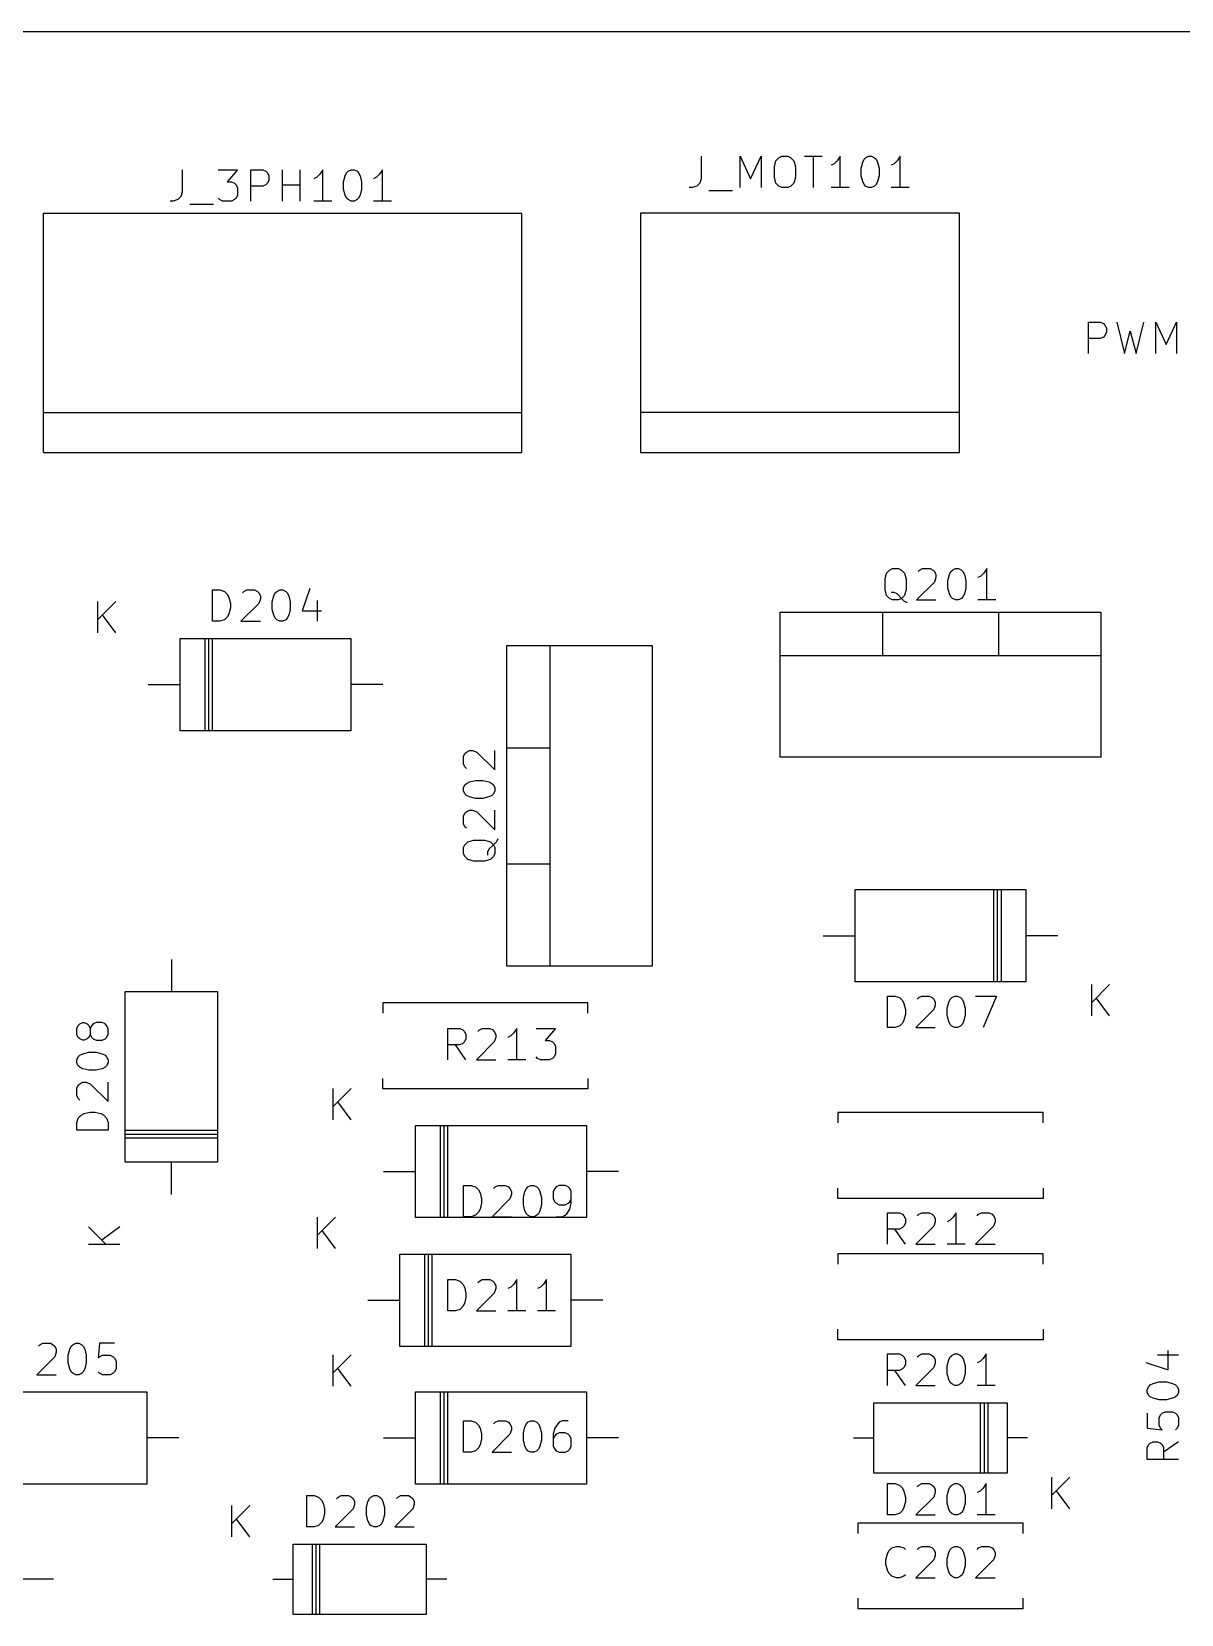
# Model space of a CAD drawing. Header units: metres. Extents: x 0 to 202, y 0 to 131.
# Drawn here: x 22.2 to 58.9, y 80.6 to 131 of the extents above; entities that cross this region are included whole.
import ezdxf

# ---------------------------------------------------------------- set-up
doc = ezdxf.new("R2010")
doc.units = ezdxf.units.M

msp = doc.modelspace()

# ---------------------------------------------------------------- linework, layer by layer
at = {"layer": 'OUTLINE'}
msp.add_line((5, 131), (197.2, 131), dxfattribs=at)
at = {"layer": 'SILK'}
for p, q in [((27.0436, 126.6008), (27.0436, 125.8865)), ((28.1865, 126.6008), (28.8055, 126.6008)), ((28.8055, 126.6008), (28.4722, 126.2198)), ((29.2341, 125.6008), (29.2341, 126.6008)), ((29.2341, 126.6008), (29.6151, 126.6008)), ((29.6151, 126.6008), (29.7103, 126.5532)), ((30.2341, 125.6008), (30.2341, 126.6008)), ((30.8055, 125.6008), (30.8055, 126.6008)), ((31.5198, 126.6008), (31.4246, 126.4579)), ((31.5198, 125.6008), (31.5198, 126.6008)), ((32.3293, 126.5532), (32.4246, 126.6008)), ((32.4246, 126.6008), (32.5198, 126.6008)), ((32.5198, 126.6008), (32.6151, 126.5532)), ((33.4246, 126.6008), (33.3293, 126.4579)), ((33.4246, 125.6008), (33.4246, 126.6008)), ((43.5783, 127.0308), (43.5783, 126.3165)), ((44.8164, 126.0308), (44.8164, 127.0308)), ((44.8164, 127.0308), (45.1498, 126.3165)), ((45.1498, 126.3165), (45.4831, 127.0308)), ((45.4831, 127.0308), (45.4831, 126.0308)), ((45.9117, 126.6974), (45.9593, 126.8879)), ((45.9117, 126.3641), (45.9117, 126.6974)), ((45.9593, 126.8879), (46.0545, 126.9832)), ((46.0545, 126.9832), (46.1498, 127.0308)), ((46.1498, 127.0308), (46.3402, 127.0308)), ((46.3402, 127.0308), (46.4355, 126.9832)), ((46.4355, 126.9832), (46.5307, 126.8879)), ((46.5307, 126.8879), (46.5783, 126.6974)), ((46.5783, 126.6974), (46.5783, 126.3641)), ((46.8641, 127.0308), (47.4355, 127.0308)), ((47.1498, 126.0308), (47.1498, 127.0308)), ((47.8164, 126.7927), (47.7212, 126.7451)), ((47.9117, 126.8879), (47.8164, 126.7927)), ((48.0069, 127.0308), (47.9117, 126.8879)), ((48.0069, 126.0308), (48.0069, 127.0308)), ((48.6736, 126.6498), (48.7212, 126.8403)), ((48.6736, 126.4117), (48.6736, 126.6498)), ((48.7212, 126.8403), (48.7688, 126.9355)), ((48.7688, 126.9355), (48.8164, 126.9832)), ((48.8164, 126.9832), (48.9117, 127.0308)), ((48.9117, 127.0308), (49.0069, 127.0308)), ((49.0069, 127.0308), (49.1022, 126.9832)), ((49.1022, 126.9832), (49.1498, 126.9355)), ((49.1498, 126.9355), (49.1974, 126.8403)), ((49.1974, 126.8403), (49.245, 126.6498)), ((49.245, 126.6498), (49.245, 126.4117)), ((49.7212, 126.7927), (49.626, 126.7451)), ((49.8164, 126.8879), (49.7212, 126.7927)), ((49.9117, 127.0308), (49.8164, 126.8879)), ((49.9117, 126.0308), (49.9117, 127.0308)), ((28.4722, 126.2198), (28.6151, 126.2198)), ((28.6151, 126.2198), (28.7103, 126.1722)), ((28.7103, 126.1722), (28.7579, 126.1246)), ((28.7579, 126.1246), (28.8055, 126.0294)), ((29.6151, 126.077), (29.2341, 126.077)), ((29.7103, 126.1246), (29.6151, 126.077)), ((29.7103, 126.5532), (29.7579, 126.5055)), ((29.7579, 126.1722), (29.7103, 126.1246)), ((29.7579, 126.5055), (29.8055, 126.4103)), ((29.8055, 126.2674), (29.7579, 126.1722)), ((29.8055, 126.4103), (29.8055, 126.2674)), ((30.2341, 126.1246), (30.8055, 126.1246)), ((31.3293, 126.3627), (31.2341, 126.3151)), ((31.4246, 126.4579), (31.3293, 126.3627)), ((32.1865, 126.2198), (32.2341, 126.4103)), ((32.1865, 125.9817), (32.1865, 126.2198)), ((32.2341, 126.4103), (32.2817, 126.5055)), ((32.2817, 126.5055), (32.3293, 126.5532)), ((32.6151, 126.5532), (32.6627, 126.5055)), ((32.6627, 126.5055), (32.7103, 126.4103)), ((32.7103, 126.4103), (32.7579, 126.2198)), ((32.7579, 126.2198), (32.7579, 125.9817)), ((33.2341, 126.3627), (33.1389, 126.3151)), ((33.3293, 126.4579), (33.2341, 126.3627)), ((43.4355, 126.0784), (43.2926, 126.0308)), ((43.5307, 126.1736), (43.4355, 126.0784)), ((43.5783, 126.3165), (43.5307, 126.1736)), ((45.9593, 126.1736), (45.9117, 126.3641)), ((46.0545, 126.0784), (45.9593, 126.1736)), ((46.1498, 126.0308), (46.0545, 126.0784)), ((46.4355, 126.0784), (46.3402, 126.0308)), ((46.5307, 126.1736), (46.4355, 126.0784)), ((46.5783, 126.3641), (46.5307, 126.1736)), ((48.7212, 126.2213), (48.6736, 126.4117)), ((48.7688, 126.126), (48.7212, 126.2213)), ((48.8164, 126.0784), (48.7688, 126.126)), ((48.9117, 126.0308), (48.8164, 126.0784)), ((49.1022, 126.0784), (49.0069, 126.0308)), ((49.1498, 126.126), (49.1022, 126.0784)), ((49.1974, 126.2213), (49.1498, 126.126)), ((49.245, 126.4117), (49.1974, 126.2213)), ((26.7579, 125.6008), (26.6627, 125.6008)), ((26.9008, 125.6484), (26.7579, 125.6008)), ((26.996, 125.7436), (26.9008, 125.6484)), ((27.0436, 125.8865), (26.996, 125.7436)), ((28.2341, 125.6484), (28.1865, 125.696)), ((28.3293, 125.6008), (28.2341, 125.6484)), ((28.6151, 125.6008), (28.3293, 125.6008)), ((28.7103, 125.6484), (28.6151, 125.6008)), ((28.7579, 125.696), (28.7103, 125.6484)), ((28.8055, 125.7913), (28.7579, 125.696)), ((28.8055, 126.0294), (28.8055, 125.7913)), ((31.8055, 125.6008), (31.2341, 125.6008)), ((32.2341, 125.7913), (32.1865, 125.9817)), ((32.2817, 125.696), (32.2341, 125.7913)), ((32.3293, 125.6484), (32.2817, 125.696)), ((32.4246, 125.6008), (32.3293, 125.6484)), ((32.5198, 125.6008), (32.4246, 125.6008)), ((32.6151, 125.6484), (32.5198, 125.6008)), ((32.6627, 125.696), (32.6151, 125.6484)), ((32.7103, 125.7913), (32.6627, 125.696)), ((32.7579, 125.9817), (32.7103, 125.7913)), ((33.7103, 125.6008), (33.1389, 125.6008)), ((43.2926, 126.0308), (43.1974, 126.0308)), ((43.8164, 125.9355), (44.5783, 125.9355)), ((46.3402, 126.0308), (46.1498, 126.0308)), ((48.2926, 126.0308), (47.7212, 126.0308)), ((49.0069, 126.0308), (48.9117, 126.0308)), ((50.1974, 126.0308), (49.626, 126.0308)), ((22.6203, 125.2156), (37.8603, 125.2156)), ((22.6203, 117.5956), (22.6203, 125.2156)), ((27.2817, 125.5055), (28.0436, 125.5055)), ((37.8603, 117.5956), (37.8603, 125.2156)), ((41.6412, 125.2156), (41.6412, 117.5956)), ((51.8012, 125.2156), (41.6412, 125.2156)), ((51.8012, 117.5956), (51.8012, 125.2156)), ((55.9143, 120.7452), (55.9143, 121.7452)), ((55.9143, 121.7452), (56.2952, 121.7452)), ((56.2952, 121.7452), (56.3905, 121.6976)), ((56.3905, 121.6976), (56.4381, 121.6499)), ((56.4381, 121.6499), (56.4857, 121.5547)), ((56.4857, 121.5547), (56.4857, 121.4118)), ((56.819, 121.7452), (57.0571, 120.7452)), ((57.4381, 120.7452), (57.6762, 121.7452)), ((58.0571, 120.7452), (58.0571, 121.7452)), ((58.0571, 121.7452), (58.3905, 121.0309)), ((58.3905, 121.0309), (58.7238, 121.7452)), ((58.7238, 121.7452), (58.7238, 120.7452)), ((56.2952, 121.2214), (55.9143, 121.2214)), ((56.3905, 121.269), (56.2952, 121.2214)), ((56.4381, 121.3166), (56.3905, 121.269)), ((56.4857, 121.4118), (56.4381, 121.3166)), ((57.0571, 120.7452), (57.2476, 121.4595)), ((57.2476, 121.4595), (57.4381, 120.7452)), ((22.6203, 118.8656), (37.8603, 118.8656)), ((51.8012, 118.8656), (41.6412, 118.8656)), ((22.6203, 117.5956), (37.8603, 117.5956)), ((41.6412, 117.5956), (51.8012, 117.5956)), ((49.4381, 113.5618), (49.4857, 113.7523)), ((49.4381, 113.2285), (49.4381, 113.5618)), ((49.4857, 113.7523), (49.581, 113.8476)), ((49.581, 113.8476), (49.6762, 113.8952)), ((49.6762, 113.8952), (49.8667, 113.8952)), ((49.8667, 113.8952), (49.9619, 113.8476)), ((49.9619, 113.8476), (50.0571, 113.7523)), ((50.0571, 113.7523), (50.1048, 113.5618)), ((50.1048, 113.5618), (50.1048, 113.2285)), ((51.0095, 113.4666), (50.4381, 112.8952)), ((50.4857, 113.7999), (50.5333, 113.8476)), ((50.5333, 113.8476), (50.6286, 113.8952)), ((50.6286, 113.8952), (50.8667, 113.8952)), ((50.8667, 113.8952), (50.9619, 113.8476)), ((50.9619, 113.8476), (51.0095, 113.7999)), ((51.0095, 113.7999), (51.0571, 113.7047)), ((51.0571, 113.6095), (51.0095, 113.4666)), ((51.0571, 113.7047), (51.0571, 113.6095)), ((51.4381, 113.5142), (51.4857, 113.7047)), ((51.4381, 113.2761), (51.4381, 113.5142)), ((51.4857, 113.7047), (51.5333, 113.7999)), ((51.5333, 113.7999), (51.581, 113.8476)), ((51.581, 113.8476), (51.6762, 113.8952)), ((51.6762, 113.8952), (51.7714, 113.8952)), ((51.7714, 113.8952), (51.8667, 113.8476)), ((51.8667, 113.8476), (51.9143, 113.7999)), ((51.9143, 113.7999), (51.9619, 113.7047)), ((51.9619, 113.7047), (52.0095, 113.5142)), ((52.0095, 113.5142), (52.0095, 113.2761)), ((52.4857, 113.6571), (52.3905, 113.6095)), ((52.581, 113.7523), (52.4857, 113.6571)), ((52.6762, 113.8952), (52.581, 113.7523)), ((52.6762, 112.8952), (52.6762, 113.8952)), ((28.0095, 112.2152), (28.0095, 113.2152)), ((28.0095, 113.2152), (28.2476, 113.2152)), ((28.2476, 113.2152), (28.3905, 113.1676)), ((28.3905, 113.1676), (28.4857, 113.0723)), ((28.4857, 113.0723), (28.5333, 112.9771)), ((28.5333, 112.9771), (28.581, 112.7866)), ((28.9619, 113.1199), (29.0095, 113.1676)), ((29.0095, 113.1676), (29.1048, 113.2152)), ((29.1048, 113.2152), (29.3429, 113.2152)), ((29.3429, 113.2152), (29.4381, 113.1676)), ((29.4381, 113.1676), (29.4857, 113.1199)), ((29.4857, 113.1199), (29.5333, 113.0247)), ((29.5333, 113.0247), (29.5333, 112.9295)), ((29.9143, 112.8342), (29.9619, 113.0247)), ((29.9619, 113.0247), (30.0095, 113.1199)), ((30.0095, 113.1199), (30.0571, 113.1676)), ((30.0571, 113.1676), (30.1524, 113.2152)), ((30.1524, 113.2152), (30.2476, 113.2152)), ((30.2476, 113.2152), (30.3429, 113.1676)), ((30.3429, 113.1676), (30.3905, 113.1199)), ((30.3905, 113.1199), (30.4381, 113.0247)), ((30.4381, 113.0247), (30.4857, 112.8342)), ((31.1048, 113.2628), (30.8667, 112.5485)), ((49.4857, 113.038), (49.4381, 113.2285)), ((49.581, 112.9428), (49.4857, 113.038)), ((49.6762, 112.8952), (49.581, 112.9428)), ((49.7238, 113.1333), (49.6286, 113.1333)), ((49.819, 113.0857), (49.7238, 113.1333)), ((49.9619, 112.9428), (49.819, 113.0857)), ((49.9619, 112.9428), (49.8667, 112.8952)), ((50.0571, 113.038), (49.9619, 112.9428)), ((50.0571, 112.8476), (49.9619, 112.9428)), ((50.1048, 113.2285), (50.0571, 113.038)), ((51.4857, 113.0857), (51.4381, 113.2761)), ((51.5333, 112.9904), (51.4857, 113.0857)), ((51.581, 112.9428), (51.5333, 112.9904)), ((51.6762, 112.8952), (51.581, 112.9428)), ((51.8667, 112.9428), (51.7714, 112.8952)), ((51.9143, 112.9904), (51.8667, 112.9428)), ((51.9619, 113.0857), (51.9143, 112.9904)), ((52.0095, 113.2761), (51.9619, 113.0857)), ((24.3581, 111.8452), (24.3581, 112.8452)), ((24.9295, 112.8452), (24.3581, 112.2738)), ((28.5333, 112.4533), (28.4857, 112.358)), ((28.581, 112.6438), (28.5333, 112.4533)), ((28.581, 112.7866), (28.581, 112.6438)), ((29.4857, 112.7866), (28.9143, 112.2152)), ((29.5333, 112.9295), (29.4857, 112.7866)), ((29.9143, 112.5961), (29.9143, 112.8342)), ((29.9619, 112.4057), (29.9143, 112.5961)), ((30.4857, 112.5961), (30.4381, 112.4057)), ((30.4857, 112.8342), (30.4857, 112.5961)), ((30.8667, 112.5485), (31.4857, 112.5485)), ((31.3429, 112.8818), (31.3429, 112.2152)), ((46.09, 112.51), (56.31, 112.51)), ((46.09, 107.89), (46.09, 112.51)), ((49.35, 112.51), (49.35, 111.13)), ((49.8667, 112.8952), (49.6762, 112.8952)), ((50.1524, 112.7999), (50.0571, 112.8476)), ((50.4381, 112.8952), (51.0571, 112.8952)), ((51.7714, 112.8952), (51.6762, 112.8952)), ((52.9619, 112.8952), (52.3905, 112.8952)), ((53.05, 112.51), (53.05, 111.13)), ((56.31, 112.51), (56.31, 107.89)), ((24.9295, 111.8452), (24.501, 112.4166)), ((28.2476, 112.2152), (28.0095, 112.2152)), ((28.3905, 112.2628), (28.2476, 112.2152)), ((28.4857, 112.358), (28.3905, 112.2628)), ((28.9143, 112.2152), (29.5333, 112.2152)), ((30.0095, 112.3104), (29.9619, 112.4057)), ((30.0571, 112.2628), (30.0095, 112.3104)), ((30.1524, 112.2152), (30.0571, 112.2628)), ((30.2476, 112.2152), (30.1524, 112.2152)), ((30.3429, 112.2628), (30.2476, 112.2152)), ((30.3905, 112.3104), (30.3429, 112.2628)), ((30.4381, 112.4057), (30.3905, 112.3104)), ((26.98, 111.67), (32.42, 111.67)), ((26.98, 108.73), (26.98, 111.67)), ((27.76, 111.67), (27.76, 108.73)), ((27.88, 111.67), (27.88, 108.73)), ((28, 111.67), (28, 108.73)), ((32.42, 111.67), (32.42, 108.73)), ((37.39, 111.4475), (42.01, 111.4475)), ((37.39, 101.2275), (37.39, 111.4475)), ((38.77, 101.2275), (38.77, 111.4475)), ((42.01, 111.4475), (42.01, 101.2275)), ((46.09, 111.13), (56.31, 111.13)), ((25.96, 110.2), (26.98, 110.2)), ((33.44, 110.2), (32.42, 110.2)), ((32.42, 108.73), (26.98, 108.73)), ((36.0048, 107.9089), (36.0524, 108.0042)), ((36.0048, 107.6708), (36.0048, 107.9089)), ((36.0524, 108.0042), (36.1001, 108.0518)), ((36.1001, 108.0518), (36.1953, 108.0994)), ((36.1953, 108.0994), (36.2905, 108.0994)), ((36.2905, 108.0994), (36.4334, 108.0518)), ((36.4334, 108.0518), (37.0048, 107.4804)), ((37.0048, 107.4804), (37.0048, 108.0994)), ((37.39, 108.1875), (38.77, 108.1875)), ((36.0524, 107.5756), (36.0048, 107.6708)), ((36.1001, 107.528), (36.0524, 107.5756)), ((56.31, 107.89), (46.09, 107.89)), ((36.0048, 106.9089), (36.0524, 107.0042)), ((36.0048, 106.8137), (36.0048, 106.9089)), ((36.0524, 107.0042), (36.1001, 107.0518)), ((36.1001, 107.0518), (36.1953, 107.0994)), ((36.1953, 107.0994), (36.3858, 107.147)), ((36.3858, 107.147), (36.6239, 107.147)), ((36.6239, 107.147), (36.8143, 107.0994)), ((36.8143, 107.0994), (36.9096, 107.0518)), ((36.9096, 107.0518), (36.9572, 107.0042)), ((36.9572, 107.0042), (37.0048, 106.9089)), ((37.0048, 106.9089), (37.0048, 106.8137)), ((36.0524, 106.7185), (36.0048, 106.8137)), ((36.1001, 106.6708), (36.0524, 106.7185)), ((36.1953, 106.6232), (36.1001, 106.6708)), ((36.3858, 106.5756), (36.1953, 106.6232)), ((36.6239, 106.5756), (36.3858, 106.5756)), ((36.8143, 106.6232), (36.6239, 106.5756)), ((36.9096, 106.6708), (36.8143, 106.6232)), ((36.9572, 106.7185), (36.9096, 106.6708)), ((37.0048, 106.8137), (36.9572, 106.7185)), ((36.0048, 106.0042), (36.0524, 106.0994)), ((36.0048, 105.7661), (36.0048, 106.0042)), ((36.0524, 106.0994), (36.1001, 106.147)), ((36.1001, 106.147), (36.1953, 106.1946)), ((36.1953, 106.1946), (36.2905, 106.1946)), ((36.2905, 106.1946), (36.4334, 106.147)), ((36.4334, 106.147), (37.0048, 105.5756)), ((37.0048, 105.5756), (37.0048, 106.1946)), ((36.0524, 105.6708), (36.0048, 105.7661)), ((36.1001, 105.6232), (36.0524, 105.6708)), ((36.0048, 105.0042), (36.0524, 105.0994)), ((36.0048, 104.8137), (36.0048, 105.0042)), ((36.0524, 105.0994), (36.1477, 105.1946)), ((36.1477, 105.1946), (36.3382, 105.2423)), ((36.3382, 105.2423), (36.6715, 105.2423)), ((36.6715, 105.2423), (36.862, 105.1946)), ((36.8143, 104.9565), (36.7667, 104.8613)), ((36.9572, 105.0994), (36.8143, 104.9565)), ((36.862, 105.1946), (36.9572, 105.0994)), ((37.0524, 105.1946), (36.9572, 105.0994)), ((36.9572, 105.0994), (37.0048, 105.0042)), ((37.0048, 105.0042), (37.0048, 104.8137)), ((37.1001, 105.2899), (37.0524, 105.1946)), ((36.0524, 104.7185), (36.0048, 104.8137)), ((36.1477, 104.6232), (36.0524, 104.7185)), ((36.3382, 104.5756), (36.1477, 104.6232)), ((36.6715, 104.5756), (36.3382, 104.5756)), ((36.862, 104.6232), (36.6715, 104.5756)), ((36.7667, 104.8613), (36.7667, 104.7661)), ((36.9572, 104.7185), (36.862, 104.6232)), ((37.0048, 104.8137), (36.9572, 104.7185)), ((37.39, 104.4875), (38.77, 104.4875)), ((48.48, 103.67), (53.92, 103.67)), ((48.48, 100.73), (48.48, 103.67)), ((52.9, 100.73), (52.9, 103.67)), ((53.02, 100.73), (53.02, 103.67)), ((53.14, 100.73), (53.14, 103.67)), ((53.92, 103.67), (53.92, 100.73)), ((47.46, 102.2), (48.48, 102.2)), ((54.94, 102.2), (53.92, 102.2)), ((26.7, 101.44), (26.7, 100.42)), ((42.01, 101.2275), (37.39, 101.2275)), ((25.23, 100.42), (28.17, 100.42)), ((25.23, 94.98), (25.23, 100.42)), ((28.17, 100.42), (28.17, 94.98)), ((53.92, 100.73), (48.48, 100.73)), ((56.0181, 99.6452), (56.0181, 100.6452)), ((56.5895, 100.6452), (56.0181, 100.0738)), ((33.43, 100.0575), (33.43, 99.7275)), ((39.97, 100.0575), (33.43, 100.0575)), ((39.97, 99.7275), (39.97, 100.0575)), ((49.5095, 99.2752), (49.5095, 100.2752)), ((49.5095, 100.2752), (49.7476, 100.2752)), ((49.7476, 100.2752), (49.8905, 100.2276)), ((49.8905, 100.2276), (49.9857, 100.1323)), ((49.9857, 100.1323), (50.0333, 100.0371)), ((50.0333, 100.0371), (50.081, 99.8466)), ((50.081, 99.8466), (50.081, 99.7038)), ((50.9857, 99.8466), (50.4143, 99.2752)), ((50.4619, 100.1799), (50.5095, 100.2276)), ((50.5095, 100.2276), (50.6048, 100.2752)), ((50.6048, 100.2752), (50.8429, 100.2752)), ((50.8429, 100.2752), (50.9381, 100.2276)), ((50.9381, 100.2276), (50.9857, 100.1799)), ((50.9857, 100.1799), (51.0333, 100.0847)), ((51.0333, 99.9895), (50.9857, 99.8466)), ((51.0333, 100.0847), (51.0333, 99.9895)), ((51.4143, 99.8942), (51.4619, 100.0847)), ((51.4143, 99.6561), (51.4143, 99.8942)), ((51.4619, 100.0847), (51.5095, 100.1799)), ((51.5095, 100.1799), (51.5571, 100.2276)), ((51.5571, 100.2276), (51.6524, 100.2752)), ((51.6524, 100.2752), (51.7476, 100.2752)), ((51.7476, 100.2752), (51.8429, 100.2276)), ((51.8429, 100.2276), (51.8905, 100.1799)), ((51.8905, 100.1799), (51.9381, 100.0847)), ((51.9381, 100.0847), (51.9857, 99.8942)), ((51.9857, 99.8942), (51.9857, 99.6561)), ((52.319, 100.2752), (52.9857, 100.2752)), ((52.9857, 100.2752), (52.5571, 99.2752)), ((56.5895, 99.6452), (56.161, 100.2166)), ((23.6848, 99.2476), (23.7324, 99.3429)), ((23.7324, 99.3429), (23.7801, 99.3905)), ((23.7801, 99.3905), (23.8753, 99.4381)), ((23.8753, 99.4381), (23.9229, 99.4381)), ((23.9229, 99.4381), (24.0182, 99.3905)), ((24.0182, 99.3905), (24.0658, 99.3429)), ((24.0658, 99.3429), (24.1134, 99.2476)), ((24.161, 99.3429), (24.1134, 99.2476)), ((24.2086, 99.3905), (24.161, 99.3429)), ((24.3039, 99.4381), (24.2086, 99.3905)), ((24.4943, 99.4381), (24.3039, 99.4381)), ((24.5896, 99.3905), (24.4943, 99.4381)), ((24.6372, 99.3429), (24.5896, 99.3905)), ((24.6848, 99.2476), (24.6372, 99.3429)), ((49.9857, 99.418), (49.8905, 99.3228)), ((50.0333, 99.5133), (49.9857, 99.418)), ((50.081, 99.7038), (50.0333, 99.5133)), ((51.4619, 99.4657), (51.4143, 99.6561)), ((51.5095, 99.3704), (51.4619, 99.4657)), ((51.5571, 99.3228), (51.5095, 99.3704)), ((51.8905, 99.3704), (51.8429, 99.3228)), ((51.9381, 99.4657), (51.8905, 99.3704)), ((51.9857, 99.6561), (51.9381, 99.4657)), ((23.6848, 99.0571), (23.6848, 99.2476)), ((23.7324, 98.9619), (23.6848, 99.0571)), ((23.7801, 98.9143), (23.7324, 98.9619)), ((23.8753, 98.8667), (23.7801, 98.9143)), ((23.9229, 98.8667), (23.8753, 98.8667)), ((24.0182, 98.9143), (23.9229, 98.8667)), ((24.0658, 98.9619), (24.0182, 98.9143)), ((24.1134, 99.0571), (24.0658, 98.9619)), ((24.1134, 99.2476), (24.1134, 99.0571)), ((24.1134, 99.0571), (24.161, 98.9619)), ((24.161, 98.9619), (24.2086, 98.9143)), ((24.2086, 98.9143), (24.3039, 98.8667)), ((24.3039, 98.8667), (24.4943, 98.8667)), ((24.4943, 98.8667), (24.5896, 98.9143)), ((24.5896, 98.9143), (24.6372, 98.9619)), ((24.6372, 98.9619), (24.6848, 99.0571)), ((24.6848, 99.0571), (24.6848, 99.2476)), ((35.5095, 98.2452), (35.5095, 99.2452)), ((35.5095, 99.2452), (35.8905, 99.2452)), ((35.8905, 99.2452), (35.9857, 99.1976)), ((35.9857, 99.1976), (36.0333, 99.1499)), ((36.0333, 99.1499), (36.081, 99.0547)), ((36.081, 98.9118), (36.0333, 98.8166)), ((36.081, 99.0547), (36.081, 98.9118)), ((36.4619, 99.1499), (36.5095, 99.1976)), ((36.5095, 99.1976), (36.6048, 99.2452)), ((36.6048, 99.2452), (36.8429, 99.2452)), ((36.8429, 99.2452), (36.9381, 99.1976)), ((36.9381, 99.1976), (36.9857, 99.1499)), ((36.9857, 99.1499), (37.0333, 99.0547)), ((37.0333, 98.9595), (36.9857, 98.8166)), ((37.0333, 99.0547), (37.0333, 98.9595)), ((37.5095, 99.0071), (37.4143, 98.9595)), ((37.6048, 99.1023), (37.5095, 99.0071)), ((37.7, 99.2452), (37.6048, 99.1023)), ((37.7, 98.2452), (37.7, 99.2452)), ((38.319, 99.2452), (38.9381, 99.2452)), ((38.9381, 99.2452), (38.6048, 98.8642)), ((38.6048, 98.8642), (38.7476, 98.8642)), ((38.7476, 98.8642), (38.8429, 98.8166)), ((49.7476, 99.2752), (49.5095, 99.2752)), ((49.8905, 99.3228), (49.7476, 99.2752)), ((50.4143, 99.2752), (51.0333, 99.2752)), ((51.6524, 99.2752), (51.5571, 99.3228)), ((51.7476, 99.2752), (51.6524, 99.2752)), ((51.8429, 99.3228), (51.7476, 99.2752)), ((23.6848, 98.2476), (23.7324, 98.3429)), ((23.7324, 98.3429), (23.7801, 98.3905)), ((23.7801, 98.3905), (23.8753, 98.4381)), ((23.8753, 98.4381), (24.0658, 98.4857)), ((24.0658, 98.4857), (24.3039, 98.4857)), ((24.3039, 98.4857), (24.4943, 98.4381)), ((24.4943, 98.4381), (24.5896, 98.3905)), ((24.5896, 98.3905), (24.6372, 98.3429)), ((24.6372, 98.3429), (24.6848, 98.2476)), ((35.8905, 98.7214), (35.5095, 98.7214)), ((36.081, 98.2452), (35.7476, 98.7214)), ((35.9857, 98.769), (35.8905, 98.7214)), ((36.0333, 98.8166), (35.9857, 98.769)), ((36.9857, 98.8166), (36.4143, 98.2452)), ((38.3667, 98.2928), (38.319, 98.3404)), ((38.8429, 98.8166), (38.8905, 98.769)), ((38.8905, 98.3404), (38.8429, 98.2928)), ((38.8905, 98.769), (38.9381, 98.6738)), ((38.9381, 98.4357), (38.8905, 98.3404)), ((38.9381, 98.6738), (38.9381, 98.4357)), ((23.6848, 98.1524), (23.6848, 98.2476)), ((23.7324, 98.0571), (23.6848, 98.1524)), ((23.7801, 98.0095), (23.7324, 98.0571)), ((23.8753, 97.9619), (23.7801, 98.0095)), ((24.0658, 97.9143), (23.8753, 97.9619)), ((24.3039, 97.9143), (24.0658, 97.9143)), ((24.4943, 97.9619), (24.3039, 97.9143)), ((24.5896, 98.0095), (24.4943, 97.9619)), ((24.6372, 98.0571), (24.5896, 98.0095)), ((24.6848, 98.1524), (24.6372, 98.0571)), ((24.6848, 98.2476), (24.6848, 98.1524)), ((36.4143, 98.2452), (37.0333, 98.2452)), ((37.9857, 98.2452), (37.4143, 98.2452)), ((38.4619, 98.2452), (38.3667, 98.2928)), ((38.7476, 98.2452), (38.4619, 98.2452)), ((38.8429, 98.2928), (38.7476, 98.2452)), ((23.6848, 97.3429), (23.7324, 97.4381)), ((23.6848, 97.1048), (23.6848, 97.3429)), ((23.7324, 97.4381), (23.7801, 97.4857)), ((23.7801, 97.4857), (23.8753, 97.5333)), ((23.8753, 97.5333), (23.9705, 97.5333)), ((23.9705, 97.5333), (24.1134, 97.4857)), ((24.1134, 97.4857), (24.6848, 96.9143)), ((24.6848, 96.9143), (24.6848, 97.5333)), ((31.8581, 96.3327), (31.8581, 97.3327)), ((32.4295, 97.3327), (31.8581, 96.7613)), ((33.43, 97.3175), (33.43, 97.6475)), ((39.97, 97.3175), (33.43, 97.3175)), ((39.97, 97.6475), (39.97, 97.3175)), ((23.7324, 97.0095), (23.6848, 97.1048)), ((23.7801, 96.9619), (23.7324, 97.0095)), ((32.4295, 96.3327), (32.001, 96.9041)), ((23.6848, 96.2476), (23.7324, 96.3905)), ((23.7324, 96.3905), (23.8277, 96.4857)), ((23.8277, 96.4857), (23.9229, 96.5333)), ((23.9229, 96.5333), (24.1134, 96.581)), ((24.1134, 96.581), (24.2562, 96.581)), ((24.2562, 96.581), (24.4467, 96.5333)), ((24.4467, 96.5333), (24.542, 96.4857)), ((24.542, 96.4857), (24.6372, 96.3905)), ((24.6372, 96.3905), (24.6848, 96.2476)), ((47.93, 96.57), (47.93, 96.24)), ((54.47, 96.57), (47.93, 96.57)), ((54.47, 96.24), (54.47, 96.57)), ((23.6848, 96.0095), (23.6848, 96.2476)), ((24.6848, 96.0095), (23.6848, 96.0095)), ((24.6848, 96.2476), (24.6848, 96.0095)), ((25.23, 96), (28.17, 96)), ((25.23, 95.88), (28.17, 95.88)), ((34.48, 96.1575), (39.92, 96.1575)), ((34.48, 93.2175), (34.48, 96.1575)), ((35.26, 96.1575), (35.26, 93.2175)), ((35.38, 96.1575), (35.38, 93.2175)), ((35.5, 96.1575), (35.5, 93.2175)), ((39.92, 96.1575), (39.92, 93.2175)), ((25.23, 95.76), (28.17, 95.76)), ((28.17, 94.98), (25.23, 94.98)), ((26.7, 93.96), (26.7, 94.98)), ((33.46, 94.6875), (34.48, 94.6875)), ((40.94, 94.6875), (39.92, 94.6875)), ((36.0095, 93.2452), (36.0095, 94.2452)), ((36.0095, 94.2452), (36.2476, 94.2452)), ((36.2476, 94.2452), (36.3905, 94.1976)), ((36.3905, 94.1976), (36.4857, 94.1023)), ((36.4857, 94.1023), (36.5333, 94.0071)), ((36.5333, 94.0071), (36.581, 93.8166)), ((36.581, 93.8166), (36.581, 93.6738)), ((37.4857, 93.8166), (36.9143, 93.2452)), ((36.9619, 94.1499), (37.0095, 94.1976)), ((37.0095, 94.1976), (37.1048, 94.2452)), ((37.1048, 94.2452), (37.3429, 94.2452)), ((37.3429, 94.2452), (37.4381, 94.1976)), ((37.4381, 94.1976), (37.4857, 94.1499)), ((37.4857, 94.1499), (37.5333, 94.0547)), ((37.5333, 93.9595), (37.4857, 93.8166)), ((37.5333, 94.0547), (37.5333, 93.9595)), ((37.9143, 93.8642), (37.9619, 94.0547)), ((37.9143, 93.6261), (37.9143, 93.8642)), ((37.9619, 94.0547), (38.0095, 94.1499)), ((38.0095, 94.1499), (38.0571, 94.1976)), ((38.0571, 94.1976), (38.1524, 94.2452)), ((38.1524, 94.2452), (38.2476, 94.2452)), ((38.2476, 94.2452), (38.3429, 94.1976)), ((38.3429, 94.1976), (38.3905, 94.1499)), ((38.3905, 94.1499), (38.4381, 94.0547)), ((38.4381, 94.0547), (38.4857, 93.8642)), ((38.4857, 93.8642), (38.4857, 93.6261)), ((38.9143, 94.1499), (38.8667, 94.0547)), ((38.8667, 94.0547), (38.8667, 93.8166)), ((38.8667, 93.8166), (38.9143, 93.7214)), ((38.9619, 94.1976), (38.9143, 94.1499)), ((39.0571, 94.2452), (38.9619, 94.1976)), ((39.2476, 94.2452), (39.0571, 94.2452)), ((39.3429, 94.1976), (39.2476, 94.2452)), ((39.3905, 94.1499), (39.3429, 94.1976)), ((39.4381, 94.0547), (39.3905, 94.1499)), ((39.3905, 93.7214), (39.4381, 93.8166)), ((39.4381, 93.6738), (39.4381, 94.0547)), ((47.93, 93.83), (47.93, 94.16)), ((54.47, 93.83), (47.93, 93.83)), ((54.47, 94.16), (54.47, 93.83)), ((36.3905, 93.2928), (36.2476, 93.2452)), ((36.4857, 93.388), (36.3905, 93.2928)), ((36.5333, 93.4833), (36.4857, 93.388)), ((36.581, 93.6738), (36.5333, 93.4833)), ((37.9619, 93.4357), (37.9143, 93.6261)), ((38.0095, 93.3404), (37.9619, 93.4357)), ((38.0571, 93.2928), (38.0095, 93.3404)), ((38.1524, 93.2452), (38.0571, 93.2928)), ((38.3429, 93.2928), (38.2476, 93.2452)), ((38.3905, 93.3404), (38.3429, 93.2928)), ((38.4381, 93.4357), (38.3905, 93.3404)), ((38.4857, 93.6261), (38.4381, 93.4357)), ((38.9143, 93.7214), (38.9619, 93.6738)), ((38.9619, 93.6738), (39.0571, 93.6261)), ((39.0571, 93.6261), (39.2476, 93.6261)), ((39.1524, 93.2452), (39.2476, 93.2928)), ((39.2476, 93.6261), (39.3429, 93.6738)), ((39.2476, 93.2928), (39.2952, 93.3404)), ((39.2952, 93.3404), (39.3905, 93.4833)), ((39.3429, 93.6738), (39.3905, 93.7214)), ((39.3905, 93.4833), (39.4381, 93.6738)), ((49.5095, 92.3752), (49.5095, 93.3752)), ((49.5095, 93.3752), (49.8905, 93.3752)), ((49.8905, 93.3752), (49.9857, 93.3276)), ((49.9857, 93.3276), (50.0333, 93.2799)), ((50.0333, 93.2799), (50.081, 93.1847)), ((50.4619, 93.2799), (50.5095, 93.3276)), ((50.5095, 93.3276), (50.6048, 93.3752)), ((50.6048, 93.3752), (50.8429, 93.3752)), ((50.8429, 93.3752), (50.9381, 93.3276)), ((50.9381, 93.3276), (50.9857, 93.2799)), ((50.9857, 93.2799), (51.0333, 93.1847)), ((51.7, 93.3752), (51.6048, 93.2323)), ((51.7, 92.3752), (51.7, 93.3752)), ((52.3667, 93.2799), (52.4143, 93.3276)), ((52.4143, 93.3276), (52.5095, 93.3752)), ((52.5095, 93.3752), (52.7476, 93.3752)), ((52.7476, 93.3752), (52.8429, 93.3276)), ((52.8429, 93.3276), (52.8905, 93.2799)), ((52.8905, 93.2799), (52.9381, 93.1847)), ((24.0548, 92.9295), (24.6262, 92.3581)), ((25.0548, 92.9295), (24.4834, 92.501)), ((31.3581, 92.2327), (31.3581, 93.2327)), ((31.9295, 93.2327), (31.3581, 92.6613)), ((31.9295, 92.2327), (31.501, 92.8041)), ((39.92, 93.2175), (34.48, 93.2175)), ((36.2476, 93.2452), (36.0095, 93.2452)), ((36.9143, 93.2452), (37.5333, 93.2452)), ((38.2476, 93.2452), (38.1524, 93.2452)), ((38.9619, 93.2452), (39.1524, 93.2452)), ((49.8905, 92.8514), (49.5095, 92.8514)), ((50.081, 92.3752), (49.7476, 92.8514)), ((49.9857, 92.899), (49.8905, 92.8514)), ((50.0333, 92.9466), (49.9857, 92.899)), ((50.081, 93.0418), (50.0333, 92.9466)), ((50.081, 93.1847), (50.081, 93.0418)), ((50.9857, 92.9466), (50.4143, 92.3752)), ((51.0333, 93.0895), (50.9857, 92.9466)), ((51.0333, 93.1847), (51.0333, 93.0895)), ((51.5095, 93.1371), (51.4143, 93.0895)), ((51.6048, 93.2323), (51.5095, 93.1371)), ((52.8905, 92.9466), (52.319, 92.3752)), ((52.9381, 93.0895), (52.8905, 92.9466)), ((52.9381, 93.1847), (52.9381, 93.0895)), ((25.0548, 92.3581), (24.0548, 92.3581)), ((50.4143, 92.3752), (51.0333, 92.3752)), ((51.9857, 92.3752), (51.4143, 92.3752)), ((52.319, 92.3752), (52.9381, 92.3752)), ((33.98, 92.0575), (39.42, 92.0575)), ((33.98, 89.1175), (33.98, 92.0575)), ((34.76, 92.0575), (34.76, 89.1175)), ((34.88, 92.0575), (34.88, 89.1175)), ((35, 92.0575), (35, 89.1175)), ((39.42, 92.0575), (39.42, 89.1175)), ((47.93, 92.07), (47.93, 91.74)), ((54.47, 92.07), (47.93, 92.07)), ((54.47, 91.74), (54.47, 92.07)), ((35.5095, 90.2452), (35.5095, 91.2452)), ((35.5095, 91.2452), (35.7476, 91.2452)), ((35.7476, 91.2452), (35.8905, 91.1976)), ((35.8905, 91.1976), (35.9857, 91.1023)), ((35.9857, 91.1023), (36.0333, 91.0071)), ((36.0333, 91.0071), (36.081, 90.8166)), ((36.081, 90.8166), (36.081, 90.6738)), ((36.9857, 90.8166), (36.4143, 90.2452)), ((36.4619, 91.1499), (36.5095, 91.1976)), ((36.5095, 91.1976), (36.6048, 91.2452)), ((36.6048, 91.2452), (36.8429, 91.2452)), ((36.8429, 91.2452), (36.9381, 91.1976)), ((36.9381, 91.1976), (36.9857, 91.1499)), ((36.9857, 91.1499), (37.0333, 91.0547)), ((37.0333, 90.9595), (36.9857, 90.8166)), ((37.0333, 91.0547), (37.0333, 90.9595)), ((37.5095, 91.0071), (37.4143, 90.9595)), ((37.6048, 91.1023), (37.5095, 91.0071)), ((37.7, 91.2452), (37.6048, 91.1023)), ((37.7, 90.2452), (37.7, 91.2452)), ((38.4619, 91.0071), (38.3667, 90.9595)), ((38.5571, 91.1023), (38.4619, 91.0071)), ((38.6524, 91.2452), (38.5571, 91.1023)), ((38.6524, 90.2452), (38.6524, 91.2452)), ((32.96, 90.5875), (33.98, 90.5875)), ((35.8905, 90.2928), (35.7476, 90.2452)), ((35.9857, 90.388), (35.8905, 90.2928)), ((36.0333, 90.4833), (35.9857, 90.388)), ((36.081, 90.6738), (36.0333, 90.4833)), ((40.44, 90.5875), (39.42, 90.5875)), ((35.7476, 90.2452), (35.5095, 90.2452)), ((36.4143, 90.2452), (37.0333, 90.2452)), ((37.9857, 90.2452), (37.4143, 90.2452)), ((38.9381, 90.2452), (38.3667, 90.2452)), ((47.93, 89.33), (47.93, 89.66)), ((54.47, 89.33), (47.93, 89.33)), ((54.47, 89.66), (54.47, 89.33)), ((22.9857, 88.7866), (22.4143, 88.2152)), ((22.4619, 89.1199), (22.5095, 89.1676)), ((22.5095, 89.1676), (22.6048, 89.2152)), ((22.6048, 89.2152), (22.8429, 89.2152)), ((22.8429, 89.2152), (22.9381, 89.1676)), ((22.9381, 89.1676), (22.9857, 89.1199)), ((22.9857, 89.1199), (23.0333, 89.0247)), ((23.0333, 88.9295), (22.9857, 88.7866)), ((23.0333, 89.0247), (23.0333, 88.9295)), ((23.4143, 88.8342), (23.4619, 89.0247)), ((23.4143, 88.5961), (23.4143, 88.8342)), ((23.4619, 89.0247), (23.5095, 89.1199)), ((23.5095, 89.1199), (23.5571, 89.1676)), ((23.5571, 89.1676), (23.6524, 89.2152)), ((23.6524, 89.2152), (23.7476, 89.2152)), ((23.7476, 89.2152), (23.8429, 89.1676)), ((23.8429, 89.1676), (23.8905, 89.1199)), ((23.8905, 89.1199), (23.9381, 89.0247)), ((23.9381, 89.0247), (23.9857, 88.8342)), ((23.9857, 88.8342), (23.9857, 88.5961)), ((24.4143, 89.2152), (24.3667, 88.739)), ((24.3667, 88.739), (24.4143, 88.7866)), ((24.8905, 89.2152), (24.4143, 89.2152)), ((24.4143, 88.7866), (24.5095, 88.8342)), ((24.5095, 88.8342), (24.7476, 88.8342)), ((24.7476, 88.8342), (24.8429, 88.7866)), ((24.8429, 88.7866), (24.8905, 88.739)), ((31.8581, 87.8452), (31.8581, 88.8452)), ((32.4295, 88.8452), (31.8581, 88.2738)), ((39.42, 89.1175), (33.98, 89.1175)), ((49.5095, 87.8752), (49.5095, 88.8752)), ((49.5095, 88.8752), (49.8905, 88.8752)), ((49.8905, 88.8752), (49.9857, 88.8276)), ((49.9857, 88.8276), (50.0333, 88.7799)), ((50.0333, 88.7799), (50.081, 88.6847)), ((50.4619, 88.7799), (50.5095, 88.8276)), ((50.5095, 88.8276), (50.6048, 88.8752)), ((50.6048, 88.8752), (50.8429, 88.8752)), ((50.8429, 88.8752), (50.9381, 88.8276)), ((50.9381, 88.8276), (50.9857, 88.7799)), ((50.9857, 88.7799), (51.0333, 88.6847)), ((51.4619, 88.6847), (51.5095, 88.7799)), ((51.5095, 88.7799), (51.5571, 88.8276)), ((51.5571, 88.8276), (51.6524, 88.8752)), ((51.6524, 88.8752), (51.7476, 88.8752)), ((51.7476, 88.8752), (51.8429, 88.8276)), ((51.8429, 88.8276), (51.8905, 88.7799)), ((51.8905, 88.7799), (51.9381, 88.6847)), ((52.6524, 88.8752), (52.5571, 88.7323)), ((52.6524, 87.8752), (52.6524, 88.8752)), ((58.1182, 88.8429), (58.7848, 88.8429)), ((58.4515, 88.3667), (58.4515, 88.9857)), ((23.4619, 88.4057), (23.4143, 88.5961)), ((23.5095, 88.3104), (23.4619, 88.4057)), ((23.5571, 88.2628), (23.5095, 88.3104)), ((23.6524, 88.2152), (23.5571, 88.2628)), ((23.8429, 88.2628), (23.7476, 88.2152)), ((23.8905, 88.3104), (23.8429, 88.2628)), ((23.9381, 88.4057), (23.8905, 88.3104)), ((23.9857, 88.5961), (23.9381, 88.4057)), ((24.4143, 88.2628), (24.3667, 88.3104)), ((24.5095, 88.2152), (24.4143, 88.2628)), ((24.8429, 88.2628), (24.7476, 88.2152)), ((24.8905, 88.3104), (24.8429, 88.2628)), ((24.8905, 88.739), (24.9381, 88.6438)), ((24.9381, 88.4057), (24.8905, 88.3104)), ((24.9381, 88.6438), (24.9381, 88.4057)), ((32.4295, 87.8452), (32.001, 88.4166)), ((49.8905, 88.3514), (49.5095, 88.3514)), ((50.081, 87.8752), (49.7476, 88.3514)), ((49.9857, 88.399), (49.8905, 88.3514)), ((50.0333, 88.4466), (49.9857, 88.399)), ((50.081, 88.5418), (50.0333, 88.4466)), ((50.081, 88.6847), (50.081, 88.5418)), ((50.9857, 88.4466), (50.4143, 87.8752)), ((51.0333, 88.5895), (50.9857, 88.4466)), ((51.0333, 88.6847), (51.0333, 88.5895)), ((51.4143, 88.4942), (51.4619, 88.6847)), ((51.4143, 88.2561), (51.4143, 88.4942)), ((51.4619, 88.0657), (51.4143, 88.2561)), ((51.9381, 88.6847), (51.9857, 88.4942)), ((51.9857, 88.2561), (51.9381, 88.0657)), ((51.9857, 88.4942), (51.9857, 88.2561)), ((52.4619, 88.6371), (52.3667, 88.5895)), ((52.5571, 88.7323), (52.4619, 88.6371)), ((57.7372, 88.6048), (58.4515, 88.3667)), ((22.4143, 88.2152), (23.0333, 88.2152)), ((23.7476, 88.2152), (23.6524, 88.2152)), ((24.7476, 88.2152), (24.5095, 88.2152)), ((50.4143, 87.8752), (51.0333, 87.8752)), ((51.5095, 87.9704), (51.4619, 88.0657)), ((51.5571, 87.9228), (51.5095, 87.9704)), ((51.6524, 87.8752), (51.5571, 87.9228)), ((51.7476, 87.8752), (51.6524, 87.8752)), ((51.8429, 87.9228), (51.7476, 87.8752)), ((51.8905, 87.9704), (51.8429, 87.9228)), ((51.9381, 88.0657), (51.8905, 87.9704)), ((52.9381, 87.8752), (52.3667, 87.8752)), ((57.7848, 87.7476), (57.8324, 87.8429)), ((57.7848, 87.6524), (57.7848, 87.7476)), ((57.8324, 87.8429), (57.8801, 87.8905)), ((57.8801, 87.8905), (57.9753, 87.9381)), ((57.9753, 87.9381), (58.1658, 87.9857)), ((58.1658, 87.9857), (58.4039, 87.9857)), ((58.4039, 87.9857), (58.5943, 87.9381)), ((58.5943, 87.9381), (58.6896, 87.8905)), ((58.6896, 87.8905), (58.7372, 87.8429)), ((58.7372, 87.8429), (58.7848, 87.7476)), ((58.7848, 87.7476), (58.7848, 87.6524)), ((20.48, 87.67), (25.92, 87.67)), ((25.92, 87.67), (25.92, 84.73)), ((34.48, 87.67), (39.92, 87.67)), ((34.48, 84.73), (34.48, 87.67)), ((35.26, 87.67), (35.26, 84.73)), ((35.38, 87.67), (35.38, 84.73)), ((35.5, 87.67), (35.5, 84.73)), ((39.92, 87.67), (39.92, 84.73)), ((49.08, 87.32), (53.32, 87.32)), ((49.08, 85.08), (49.08, 87.32)), ((52.48, 85.08), (52.48, 87.32)), ((52.6, 85.08), (52.6, 87.32)), ((52.72, 85.08), (52.72, 87.32)), ((53.32, 87.32), (53.32, 85.08)), ((57.8324, 87.5571), (57.7848, 87.6524)), ((57.8801, 87.5095), (57.8324, 87.5571)), ((57.9753, 87.4619), (57.8801, 87.5095)), ((58.1658, 87.4143), (57.9753, 87.4619)), ((58.4039, 87.4143), (58.1658, 87.4143)), ((58.5943, 87.4619), (58.4039, 87.4143)), ((58.6896, 87.5095), (58.5943, 87.4619)), ((58.7372, 87.5571), (58.6896, 87.5095)), ((58.7848, 87.6524), (58.7372, 87.5571)), ((36.0095, 85.7452), (36.0095, 86.7452)), ((36.0095, 86.7452), (36.2476, 86.7452)), ((36.2476, 86.7452), (36.3905, 86.6976)), ((37.0095, 86.6976), (37.1048, 86.7452)), ((37.1048, 86.7452), (37.3429, 86.7452)), ((37.3429, 86.7452), (37.4381, 86.6976)), ((38.0571, 86.6976), (38.1524, 86.7452)), ((38.1524, 86.7452), (38.2476, 86.7452)), ((38.2476, 86.7452), (38.3429, 86.6976)), ((39.1524, 86.7452), (39.0571, 86.6976)), ((39.3429, 86.7452), (39.1524, 86.7452)), ((57.7848, 86.9857), (57.7848, 86.5095)), ((58.1658, 86.8429), (58.2134, 86.9381)), ((58.1658, 86.6048), (58.1658, 86.8429)), ((58.2134, 86.9381), (58.261, 86.9857)), ((58.261, 86.9857), (58.3562, 87.0333)), ((58.3562, 87.0333), (58.5943, 87.0333)), ((58.5943, 87.0333), (58.6896, 86.9857)), ((58.6896, 86.9857), (58.7372, 86.9381)), ((58.7372, 86.9381), (58.7848, 86.8429)), ((58.7848, 86.8429), (58.7848, 86.6048)), ((36.3905, 86.6976), (36.4857, 86.6023)), ((36.4857, 86.6023), (36.5333, 86.5071)), ((36.5333, 86.5071), (36.581, 86.3166)), ((36.581, 86.3166), (36.581, 86.1738)), ((37.4857, 86.3166), (36.9143, 85.7452)), ((36.9619, 86.6499), (37.0095, 86.6976)), ((37.4381, 86.6976), (37.4857, 86.6499)), ((37.4857, 86.6499), (37.5333, 86.5547)), ((37.5333, 86.4595), (37.4857, 86.3166)), ((37.5333, 86.5547), (37.5333, 86.4595)), ((37.9143, 86.3642), (37.9619, 86.5547)), ((37.9143, 86.1261), (37.9143, 86.3642)), ((37.9619, 86.5547), (38.0095, 86.6499)), ((38.0095, 86.6499), (38.0571, 86.6976)), ((38.3429, 86.6976), (38.3905, 86.6499)), ((38.3905, 86.6499), (38.4381, 86.5547)), ((38.4381, 86.5547), (38.4857, 86.3642)), ((38.4857, 86.3642), (38.4857, 86.1261)), ((38.9143, 86.5071), (38.8667, 86.3166)), ((38.8667, 86.3166), (38.8667, 85.9357)), ((38.9143, 86.269), (38.8667, 86.1738)), ((39.0095, 86.6499), (38.9143, 86.5071)), ((38.9619, 86.3166), (38.9143, 86.269)), ((39.0571, 86.3642), (38.9619, 86.3166)), ((39.0571, 86.6976), (39.0095, 86.6499)), ((39.2476, 86.3642), (39.0571, 86.3642)), ((39.3429, 86.3166), (39.2476, 86.3642)), ((39.3905, 86.269), (39.3429, 86.3166)), ((39.4381, 86.1738), (39.3905, 86.269)), ((57.7848, 86.5095), (58.261, 86.4619)), ((58.2134, 86.5095), (58.1658, 86.6048)), ((58.261, 86.4619), (58.2134, 86.5095)), ((58.7372, 86.5095), (58.6896, 86.4619)), ((58.7848, 86.6048), (58.7372, 86.5095)), ((26.94, 86.2), (25.92, 86.2)), ((33.46, 86.2), (34.48, 86.2)), ((36.2476, 85.7452), (36.0095, 85.7452)), ((36.3905, 85.7928), (36.2476, 85.7452)), ((36.4857, 85.888), (36.3905, 85.7928)), ((36.5333, 85.9833), (36.4857, 85.888)), ((36.581, 86.1738), (36.5333, 85.9833)), ((36.9143, 85.7452), (37.5333, 85.7452)), ((37.9619, 85.9357), (37.9143, 86.1261)), ((38.0095, 85.8404), (37.9619, 85.9357)), ((38.0571, 85.7928), (38.0095, 85.8404)), ((38.1524, 85.7452), (38.0571, 85.7928)), ((38.2476, 85.7452), (38.1524, 85.7452)), ((38.3429, 85.7928), (38.2476, 85.7452)), ((38.3905, 85.8404), (38.3429, 85.7928)), ((38.4381, 85.9357), (38.3905, 85.8404)), ((38.4857, 86.1261), (38.4381, 85.9357)), ((38.8667, 85.9357), (38.9143, 85.8404)), ((38.9143, 85.8404), (38.9619, 85.7928)), ((38.9619, 85.7928), (39.0571, 85.7452)), ((39.0571, 85.7452), (39.2476, 85.7452)), ((39.2476, 85.7452), (39.3429, 85.7928)), ((39.3429, 85.7928), (39.3905, 85.8404)), ((39.3905, 85.8404), (39.4381, 85.9357)), ((39.4381, 85.9357), (39.4381, 86.1738)), ((40.94, 86.2), (39.92, 86.2)), ((48.43, 86.2), (49.08, 86.2)), ((53.97, 86.2), (53.32, 86.2)), ((57.7848, 85.8905), (57.8324, 85.9857)), ((57.7848, 85.5095), (57.7848, 85.8905)), ((57.8324, 85.9857), (57.8801, 86.0333)), ((57.8801, 86.0333), (57.9753, 86.081)), ((57.9753, 86.081), (58.1182, 86.081)), ((58.1182, 86.081), (58.2134, 86.0333)), ((58.2134, 86.0333), (58.261, 85.9857)), ((58.261, 85.9857), (58.3086, 85.8905)), ((58.7848, 86.081), (58.3086, 85.7476)), ((58.3086, 85.8905), (58.3086, 85.5095)), ((58.7848, 85.5095), (57.7848, 85.5095)), ((25.92, 84.73), (20.48, 84.73)), ((39.92, 84.73), (34.48, 84.73)), ((53.32, 85.08), (49.08, 85.08)), ((49.5095, 83.7452), (49.5095, 84.7452)), ((49.5095, 84.7452), (49.7476, 84.7452)), ((49.7476, 84.7452), (49.8905, 84.6976)), ((50.5095, 84.6976), (50.6048, 84.7452)), ((50.6048, 84.7452), (50.8429, 84.7452)), ((50.8429, 84.7452), (50.9381, 84.6976)), ((51.5571, 84.6976), (51.6524, 84.7452)), ((51.6524, 84.7452), (51.7476, 84.7452)), ((51.7476, 84.7452), (51.8429, 84.6976)), ((52.6524, 84.7452), (52.5571, 84.6023)), ((52.6524, 83.7452), (52.6524, 84.7452)), ((54.7481, 83.9452), (54.7481, 84.9452)), ((55.3195, 84.9452), (54.7481, 84.3738)), ((31.0095, 83.3652), (31.0095, 84.3652)), ((31.0095, 84.3652), (31.2476, 84.3652)), ((31.2476, 84.3652), (31.3905, 84.3176)), ((31.3905, 84.3176), (31.4857, 84.2223)), ((31.4857, 84.2223), (31.5333, 84.1271)), ((31.9619, 84.2699), (32.0095, 84.3176)), ((32.0095, 84.3176), (32.1048, 84.3652)), ((32.1048, 84.3652), (32.3429, 84.3652)), ((32.3429, 84.3652), (32.4381, 84.3176)), ((32.4381, 84.3176), (32.4857, 84.2699)), ((32.4857, 84.2699), (32.5333, 84.1747)), ((32.9619, 84.1747), (33.0095, 84.2699)), ((33.0095, 84.2699), (33.0571, 84.3176)), ((33.0571, 84.3176), (33.1524, 84.3652)), ((33.1524, 84.3652), (33.2476, 84.3652)), ((33.2476, 84.3652), (33.3429, 84.3176)), ((33.3429, 84.3176), (33.3905, 84.2699)), ((33.3905, 84.2699), (33.4381, 84.1747)), ((33.8667, 84.2699), (33.9143, 84.3176)), ((33.9143, 84.3176), (34.0095, 84.3652)), ((34.0095, 84.3652), (34.2476, 84.3652)), ((34.2476, 84.3652), (34.3429, 84.3176)), ((34.3429, 84.3176), (34.3905, 84.2699)), ((34.3905, 84.2699), (34.4381, 84.1747)), ((49.8905, 84.6976), (49.9857, 84.6023)), ((49.9857, 84.6023), (50.0333, 84.5071)), ((50.0333, 84.5071), (50.081, 84.3166)), ((50.081, 84.3166), (50.081, 84.1738)), ((50.9857, 84.3166), (50.4143, 83.7452)), ((50.4619, 84.6499), (50.5095, 84.6976)), ((50.9381, 84.6976), (50.9857, 84.6499)), ((50.9857, 84.6499), (51.0333, 84.5547)), ((51.0333, 84.4595), (50.9857, 84.3166)), ((51.0333, 84.5547), (51.0333, 84.4595)), ((51.4143, 84.3642), (51.4619, 84.5547)), ((51.4143, 84.1261), (51.4143, 84.3642)), ((51.4619, 84.5547), (51.5095, 84.6499)), ((51.5095, 84.6499), (51.5571, 84.6976)), ((51.8429, 84.6976), (51.8905, 84.6499)), ((51.8905, 84.6499), (51.9381, 84.5547)), ((51.9381, 84.5547), (51.9857, 84.3642)), ((51.9857, 84.3642), (51.9857, 84.1261)), ((52.4619, 84.5071), (52.3667, 84.4595)), ((52.5571, 84.6023), (52.4619, 84.5071)), ((55.3195, 83.9452), (54.891, 84.5166)), ((28.6281, 83.0452), (28.6281, 84.0452)), ((29.1995, 84.0452), (28.6281, 83.4738)), ((31.5333, 84.1271), (31.581, 83.9366)), ((31.581, 83.7938), (31.5333, 83.6033)), ((31.581, 83.9366), (31.581, 83.7938)), ((32.4857, 83.9366), (31.9143, 83.3652)), ((32.5333, 84.0795), (32.4857, 83.9366)), ((32.5333, 84.1747), (32.5333, 84.0795)), ((32.9143, 83.9842), (32.9619, 84.1747)), ((32.9143, 83.7461), (32.9143, 83.9842)), ((32.9619, 83.5557), (32.9143, 83.7461)), ((33.4381, 84.1747), (33.4857, 83.9842)), ((33.4857, 83.7461), (33.4381, 83.5557)), ((33.4857, 83.9842), (33.4857, 83.7461)), ((34.3905, 83.9366), (33.819, 83.3652)), ((34.4381, 84.0795), (34.3905, 83.9366)), ((34.4381, 84.1747), (34.4381, 84.0795)), ((49.7476, 83.7452), (49.5095, 83.7452)), ((49.8905, 83.7928), (49.7476, 83.7452)), ((49.9857, 83.888), (49.8905, 83.7928)), ((50.0333, 83.9833), (49.9857, 83.888)), ((50.081, 84.1738), (50.0333, 83.9833)), ((50.4143, 83.7452), (51.0333, 83.7452)), ((51.4619, 83.9357), (51.4143, 84.1261)), ((51.5095, 83.8404), (51.4619, 83.9357)), ((51.5571, 83.7928), (51.5095, 83.8404)), ((51.6524, 83.7452), (51.5571, 83.7928)), ((51.7476, 83.7452), (51.6524, 83.7452)), ((51.8429, 83.7928), (51.7476, 83.7452)), ((51.8905, 83.8404), (51.8429, 83.7928)), ((51.9381, 83.9357), (51.8905, 83.8404)), ((51.9857, 84.1261), (51.9381, 83.9357)), ((52.9381, 83.7452), (52.3667, 83.7452)), ((29.1995, 83.0452), (28.771, 83.6166)), ((31.2476, 83.3652), (31.0095, 83.3652)), ((31.3905, 83.4128), (31.2476, 83.3652)), ((31.4857, 83.508), (31.3905, 83.4128)), ((31.5333, 83.6033), (31.4857, 83.508)), ((31.9143, 83.3652), (32.5333, 83.3652)), ((33.0095, 83.4604), (32.9619, 83.5557)), ((33.0571, 83.4128), (33.0095, 83.4604)), ((33.1524, 83.3652), (33.0571, 83.4128)), ((33.2476, 83.3652), (33.1524, 83.3652)), ((33.3429, 83.4128), (33.2476, 83.3652)), ((33.3905, 83.4604), (33.3429, 83.4128)), ((33.4381, 83.5557), (33.3905, 83.4604)), ((33.819, 83.3652), (34.4381, 83.3652)), ((48.58, 83.495), (53.82, 83.495)), ((48.58, 83.158), (48.58, 83.495)), ((53.82, 83.495), (53.82, 83.158)), ((30.58, 82.82), (34.82, 82.82)), ((30.58, 80.58), (30.58, 82.82)), ((31.18, 82.82), (31.18, 80.58)), ((31.3, 82.82), (31.3, 80.58)), ((31.42, 82.82), (31.42, 80.58)), ((34.82, 82.82), (34.82, 80.58)), ((49.5571, 82.6023), (49.6524, 82.6976)), ((49.6524, 82.6976), (49.7952, 82.7452)), ((49.7952, 82.7452), (49.8905, 82.7452)), ((49.8905, 82.7452), (50.0333, 82.6976)), ((50.0333, 82.6976), (50.081, 82.6499)), ((50.4619, 82.6499), (50.5095, 82.6976)), ((50.5095, 82.6976), (50.6048, 82.7452)), ((50.6048, 82.7452), (50.8429, 82.7452)), ((50.8429, 82.7452), (50.9381, 82.6976)), ((50.9381, 82.6976), (50.9857, 82.6499)), ((51.5095, 82.6499), (51.5571, 82.6976)), ((51.5571, 82.6976), (51.6524, 82.7452)), ((51.6524, 82.7452), (51.7476, 82.7452)), ((51.7476, 82.7452), (51.8429, 82.6976)), ((51.8429, 82.6976), (51.8905, 82.6499)), ((52.3667, 82.6499), (52.4143, 82.6976)), ((52.4143, 82.6976), (52.5095, 82.7452)), ((52.5095, 82.7452), (52.7476, 82.7452)), ((52.7476, 82.7452), (52.8429, 82.6976)), ((52.8429, 82.6976), (52.8905, 82.6499)), ((49.4619, 82.3166), (49.5095, 82.5071)), ((49.4619, 82.1738), (49.4619, 82.3166)), ((49.5095, 82.5071), (49.5571, 82.6023)), ((50.9857, 82.3166), (50.4143, 81.7452)), ((50.9857, 82.6499), (51.0333, 82.5547)), ((51.0333, 82.4595), (50.9857, 82.3166)), ((51.0333, 82.5547), (51.0333, 82.4595)), ((51.4143, 82.3642), (51.4619, 82.5547)), ((51.4143, 82.1261), (51.4143, 82.3642)), ((51.4619, 82.5547), (51.5095, 82.6499)), ((51.8905, 82.6499), (51.9381, 82.5547)), ((51.9381, 82.5547), (51.9857, 82.3642)), ((51.9857, 82.3642), (51.9857, 82.1261)), ((52.8905, 82.3166), (52.319, 81.7452)), ((52.8905, 82.6499), (52.9381, 82.5547)), ((52.9381, 82.4595), (52.8905, 82.3166)), ((52.9381, 82.5547), (52.9381, 82.4595)), ((22.94, 81.7), (21.92, 81.7)), ((29.93, 81.7), (30.58, 81.7)), ((35.47, 81.7), (34.82, 81.7)), ((49.5095, 81.9833), (49.4619, 82.1738)), ((49.5571, 81.888), (49.5095, 81.9833)), ((49.6524, 81.7928), (49.5571, 81.888)), ((49.7952, 81.7452), (49.6524, 81.7928)), ((49.8905, 81.7452), (49.7952, 81.7452)), ((50.0333, 81.7928), (49.8905, 81.7452)), ((50.081, 81.8404), (50.0333, 81.7928)), ((50.4143, 81.7452), (51.0333, 81.7452)), ((51.4619, 81.9357), (51.4143, 82.1261)), ((51.5095, 81.8404), (51.4619, 81.9357)), ((51.5571, 81.7928), (51.5095, 81.8404)), ((51.6524, 81.7452), (51.5571, 81.7928)), ((51.7476, 81.7452), (51.6524, 81.7452)), ((51.8429, 81.7928), (51.7476, 81.7452)), ((51.8905, 81.8404), (51.8429, 81.7928)), ((51.9381, 81.9357), (51.8905, 81.8404)), ((51.9857, 82.1261), (51.9381, 81.9357)), ((52.319, 81.7452), (52.9381, 81.7452)), ((48.58, 80.755), (48.58, 81.092)), ((53.82, 80.755), (48.58, 80.755)), ((53.82, 81.092), (53.82, 80.755)), ((34.82, 80.58), (30.58, 80.58))]:
    msp.add_line(p, q, dxfattribs=at)

doc.saveas('drawing.dxf')
